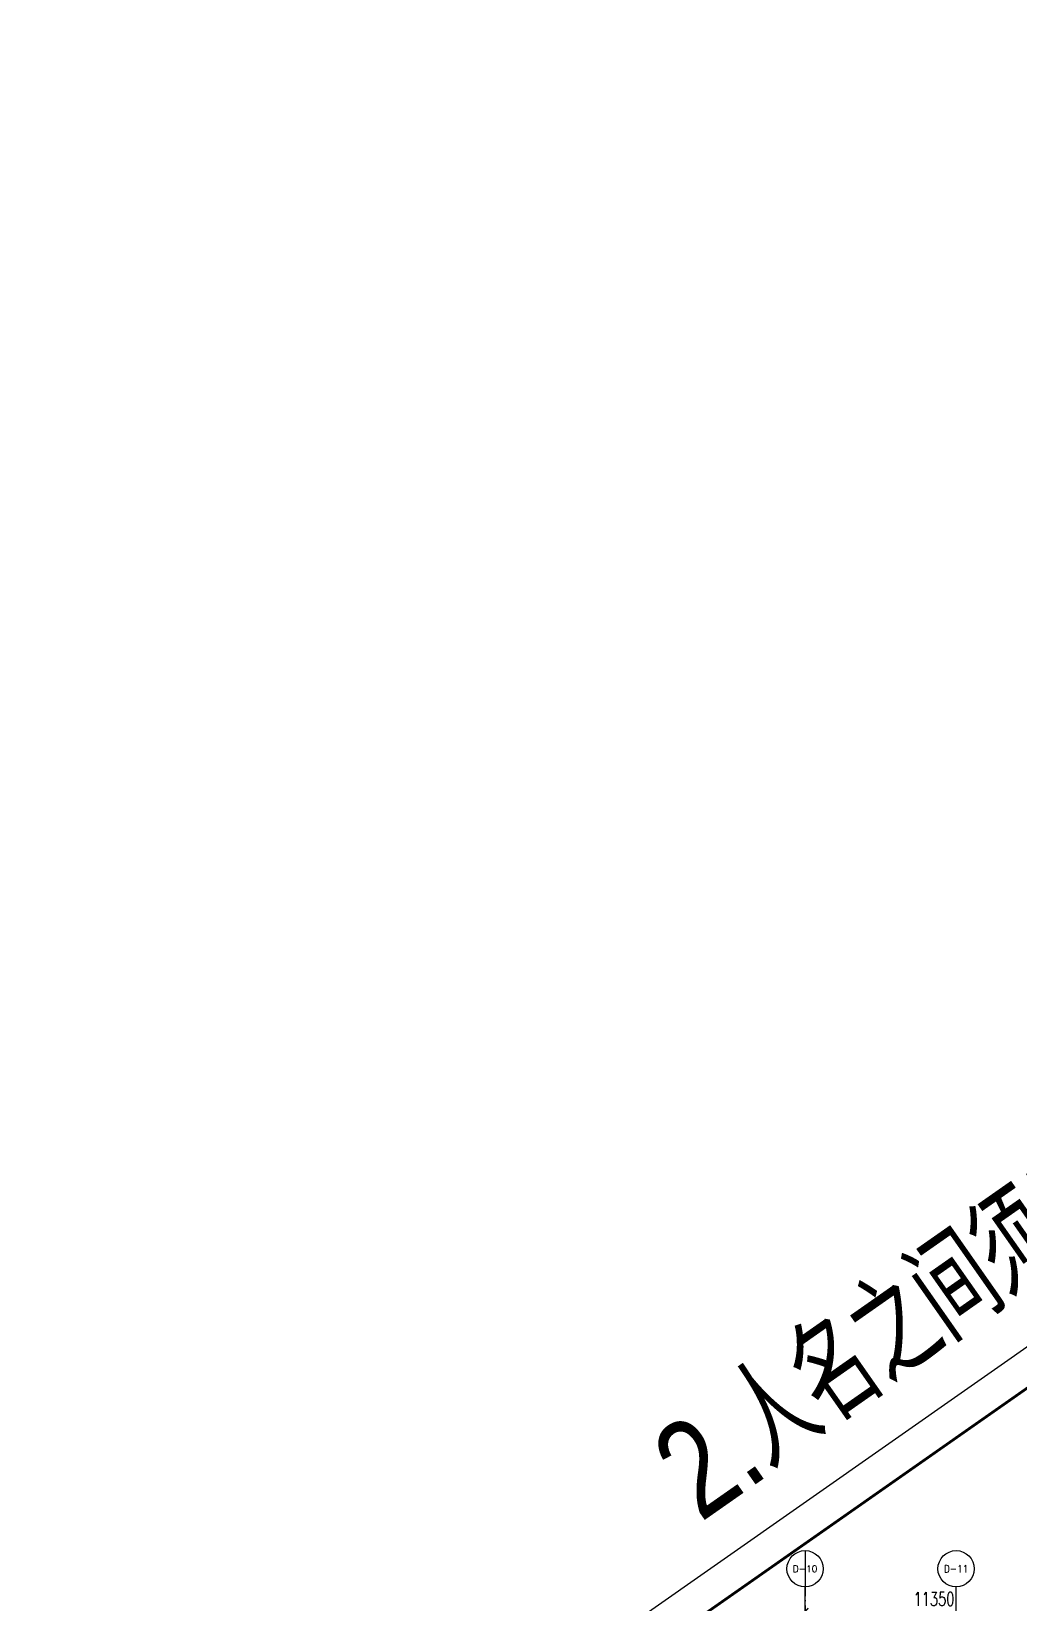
# Model space of a CAD drawing. Header units: millimetres. Extents: x 1089227 to 13101469, y 618865 to 10240562.
# Drawn here: x 2766559 to 2810032, y 4960276 to 5029464 of the extents above; entities that cross this region are included whole.
import ezdxf
from ezdxf.enums import TextEntityAlignment as Align

# ---------------------------------------------------------------- set-up
doc = ezdxf.new("R2010")
doc.units = ezdxf.units.MM
doc.header["$LTSCALE"] = 1000
doc.header["$PDMODE"] = 3
doc.header["$PDSIZE"] = 200
doc.linetypes.add('DOTE', pattern=[2.42, 2, -0.2, 0.02, -0.2])
doc.layers.get('0').update_dxf_attribs({"linetype": 'CONTINUOUS'})
doc.layers.get('Defpoints').update_dxf_attribs({"linetype": 'CONTINUOUS'})
for name, color, linetype in [('AXIS', 3, 'CONTINUOUS'), ('AXIS_TEXT', 7, 'CONTINUOUS'), ('DOTE', 1, 'DOTE'), ('LWK-轴线-编号', 7, 'CONTINUOUS'), ('TK', 4, 'CONTINUOUS'), ('TK-TEXT', 7, 'CONTINUOUS'), ('VHBoundary', 4, 'CONTINUOUS')]:
    doc.layers.add(name, color=color, linetype=linetype)
doc.layers.add('TK-MEMO', color=8, linetype='CONTINUOUS', plot=False)
doc.styles.add('_TCH_AXIS', font='COMPLEX', dxfattribs={"bigfont": 'AllInOneBig.shx'})
doc.styles.add('_TCH_DIM_T3', font='SIMPLEX', dxfattribs={"width": 0.705882, "bigfont": 'AllInOneBig.shx'})
doc.styles.add('COMPLEX', font='COMPLEX', dxfattribs={"bigfont": 'AllInOneBig.shx'})
doc.styles.add('SADITK', font='sadixcsg.shx', dxfattribs={"bigfont": 'AllInOneBig.shx'})
doc.styles.add('SADITK-SX', font='simfang.ttf', dxfattribs={"width": 0.7})
doc.dimstyles.new('_TCH_ARCH&&200', dxfattribs={"dimtxt": 595, "dimasz": 200, "dimexe": 500, "dimexo": 600, "dimgap": 252.5, "dimtad": 1, "dimdec": 0, "dimzin": 0, "dimdsep": 46, "dimtxsty": '_TCH_DIM_T3', "dimblk": 'ARCHTICK', "dimcen": 0.09, "dimclrt": 7, "dimazin": 2, "dimtfac": 1, "dimtdec": 0, "dimtix": 1, "dimtmove": 2, "dimatfit": 3, "dimfxl": 0, "dimtolj": 1, "dimtzin": 0, "dimarcsym": 0})

# ---------------------------------------------------------------- blocks, each defined once
blk = doc.blocks.new('template_31-施工图_A0_A0_1.0000_3fa9c08c64a9101061c9a26412af947e', base_point=(-1189, 0))
at = {"layer": 'TK'}
blk.add_lwpolyline([(-1189, 841), (1189, 841), (1189, 0), (-1189, 0)], close=True, dxfattribs=at)
at = {"layer": 'TK', "const_width": 0.8}
blk.add_lwpolyline([(-1164, 831), (-1164, 10), (1179, 10), (1179, 831)], close=True, dxfattribs=at)
at = {"layer": 'VHBoundary'}
blk.add_lwpolyline([(-1189, 841), (1189, 841), (1189, 0), (-1189, 0)], close=True, dxfattribs=at)
at = {"layer": 'TK-MEMO', "style": 'SADITK', "width": 0.8}
blk.add_text('2.人名之间须用，且只使用一个空格分隔，否则签字将出错。', height=28.5, dxfattribs=at).set_placement((407.72, 845.04), align=Align.BOTTOM_LEFT)
at = {"layer": 'TK-TEXT', "style": 'SADITK-SX', "width": 0.7}
for tag, p in [('市政会签', (-1176, 381.5)), ('园林会签', (-1176, 343.5)), ('幕墙会签', (-1176, 305.5)), ('装饰会签', (-1176, 267.5)), ('燃气会签', (-1176, 229.5)), ('暖通会签', (-1176, 191.5)), ('电气会签', (-1176, 153.5)), ('给排水会签', (-1176, 115.5)), ('结构会签', (-1176, 77.5)), ('建筑会签', (-1176, 39.5))]:
    blk.add_attdef(tag, text='', height=4, rotation=90, dxfattribs=at).set_placement(p, align=Align.MIDDLE_CENTER)
for tag, height, p in [('专业审定', 4, (1134.75, 268)), ('专业审核', 4, (1134.75, 248)), ('项目负责1', 4, (1134.75, 238)), ('项目负责2', 4, (1134.75, 228)), ('专业负责1', 4, (1134.75, 218)), ('专业负责2', 4, (1134.75, 208)), ('专业校对', 4, (1134.75, 198)), ('专业设计', 4, (1134.75, 188)), ('方案设计', 4, (1134.75, 178)), ('专业制图', 4, (1134.75, 168)), ('建设单位_001', 4, (1148.5, 140)), ('建设地点_001', 4, (1148.5, 124)), ('工程名称_001', 4, (1148.5, 106)), ('子项名称_001', 4, (1148.5, 86)), ('图纸名称_001', 4, (1148.5, 66)), ('版次', 4, (1129.5, 53)), ('日期', 4, (1165, 53)), ('图别', 4, (1129.5, 43)), ('图号', 4, (1165, 43)), ('合同号', 4, (1136, 30)), ('项目编号1', 2, (1114.06, 13.58)), ('阶段编号1', 2, (1132.25, 13.75)), ('子项编号1', 2, (1144.75, 13.75))]:
    blk.add_attdef(tag, text='', height=height, dxfattribs=at).set_placement(p, align=Align.MIDDLE_CENTER)
blk = doc.blocks.new('_AXISO')
blk.add_circle((0, 0), 0.5)
at = {"layer": 'AXIS_TEXT', "style": 'COMPLEX', "width": 1.041667}
blk.add_attdef('A', text='', height=0.56, dxfattribs=at).set_placement((-0.25, -0.28), (0.25, -0.28), align=Align.FIT)
blk = doc.blocks.new('_ArchTick')
at = {"color": 0, "linetype": 'ByBlock', "const_width": 0.3}
blk.add_lwpolyline([(-0.71, -0.71), (0.71, 0.71)], dxfattribs=at)
blk = doc.blocks.new('*D383')
at = {"layer": 'AXIS', "color": 0, "lineweight": -2, "transparency": 16777216}
for p, q in [((-75250, 131356), (-75250, 135172)), ((-63900, 131356), (-63900, 135172)), ((-75250, 134672), (-63900, 134672))]:
    blk.add_line(p, q, dxfattribs=at)
at = {"layer": 'Defpoints', "color": 0, "transparency": 16777216}
for p in [(-63900, 134672), (-75250, 130756), (-63900, 130756)]:
    blk.add_point(p, dxfattribs=at)
at = {"layer": 'AXIS', "color": 0, "lineweight": -2, "transparency": 16777216, "xscale": 200, "yscale": 200, "zscale": 200, "rotation": 180}
blk.add_blockref('_ArchTick', (-75250, 134672), dxfattribs=at)
at = {"layer": 'AXIS', "color": 0, "lineweight": -2, "transparency": 16777216, "xscale": 200, "yscale": 200, "zscale": 200}
blk.add_blockref('_ArchTick', (-63900, 134672), dxfattribs=at)
at = {"layer": 'AXIS', "color": 7, "transparency": 16777216, "insert": (-69575, 135222), "char_height": 595, "attachment_point": 5, "style": '_TCH_DIM_T3'}
blk.add_mtext('\\A1;11350', dxfattribs=at)
blk = doc.blocks.new('裙房轴网260428')
at = {"layer": 'AXIS'}
for p, q in [((-75250, 130755.9), (-75250, 135751.5)), ((-68600, 130755.9), (-68600, 135751.5))]:
    blk.add_line(p, q, dxfattribs=at)
at = {"layer": 'DOTE', "color": 16, "linetype": 'DOTE'}
blk.add_line((-75250, 137349.7), (-75250, -1000), dxfattribs=at)
at = {"layer": 'AXIS'}
ref = blk.add_blockref('_AXISO', (-75250, 136551.5), dxfattribs=dict(at, xscale=1600, yscale=1600, zscale=1600))
ref.add_attrib('A', 'D-10', dxfattribs={"layer": 'LWK-轴线-编号', "height": 294.69, "style": '_TCH_AXIS'}).set_placement((-75790.3, 136404.2), (-74709.7, 136404.2), align=Align.FIT)
ref = blk.add_blockref('_AXISO', (-68600, 136551.5), dxfattribs=dict(at, xscale=1600, yscale=1600, zscale=1600))
ref.add_attrib('A', 'D-11', dxfattribs={"layer": 'LWK-轴线-编号', "height": 313.6, "style": '_TCH_AXIS'}).set_placement((-69137.6, 136394.7), (-68062.4, 136394.7), align=Align.FIT)
dim = blk.add_aligned_dim(p1=(-75250, 130755.9), p2=(-63900, 130755.9), distance=3915.7, dimstyle='_TCH_ARCH&&200', dxfattribs=at)
dim.commit()
dim.dimension.update_dxf_attribs({"geometry": '*D383', "text_midpoint": (-69575, 135221.7)})
blk = doc.blocks.new('04地块地下轴网260428')
blk.add_blockref('裙房轴网260428', (0, 0))

msp = doc.modelspace()

# ---------------------------------------------------------------- block references
at = {"xscale": 150, "yscale": 150, "zscale": 150, "rotation": 35.00532206532363}
msp.add_blockref('template_31-施工图_A0_A0_1.0000_3fa9c08c64a9101061c9a26412af947e', (2673291.941, 4721512.406), dxfattribs=at)
msp.add_blockref('04地块地下轴网260428', (2875880.956, 4825211.796))

doc.saveas('drawing.dxf')
